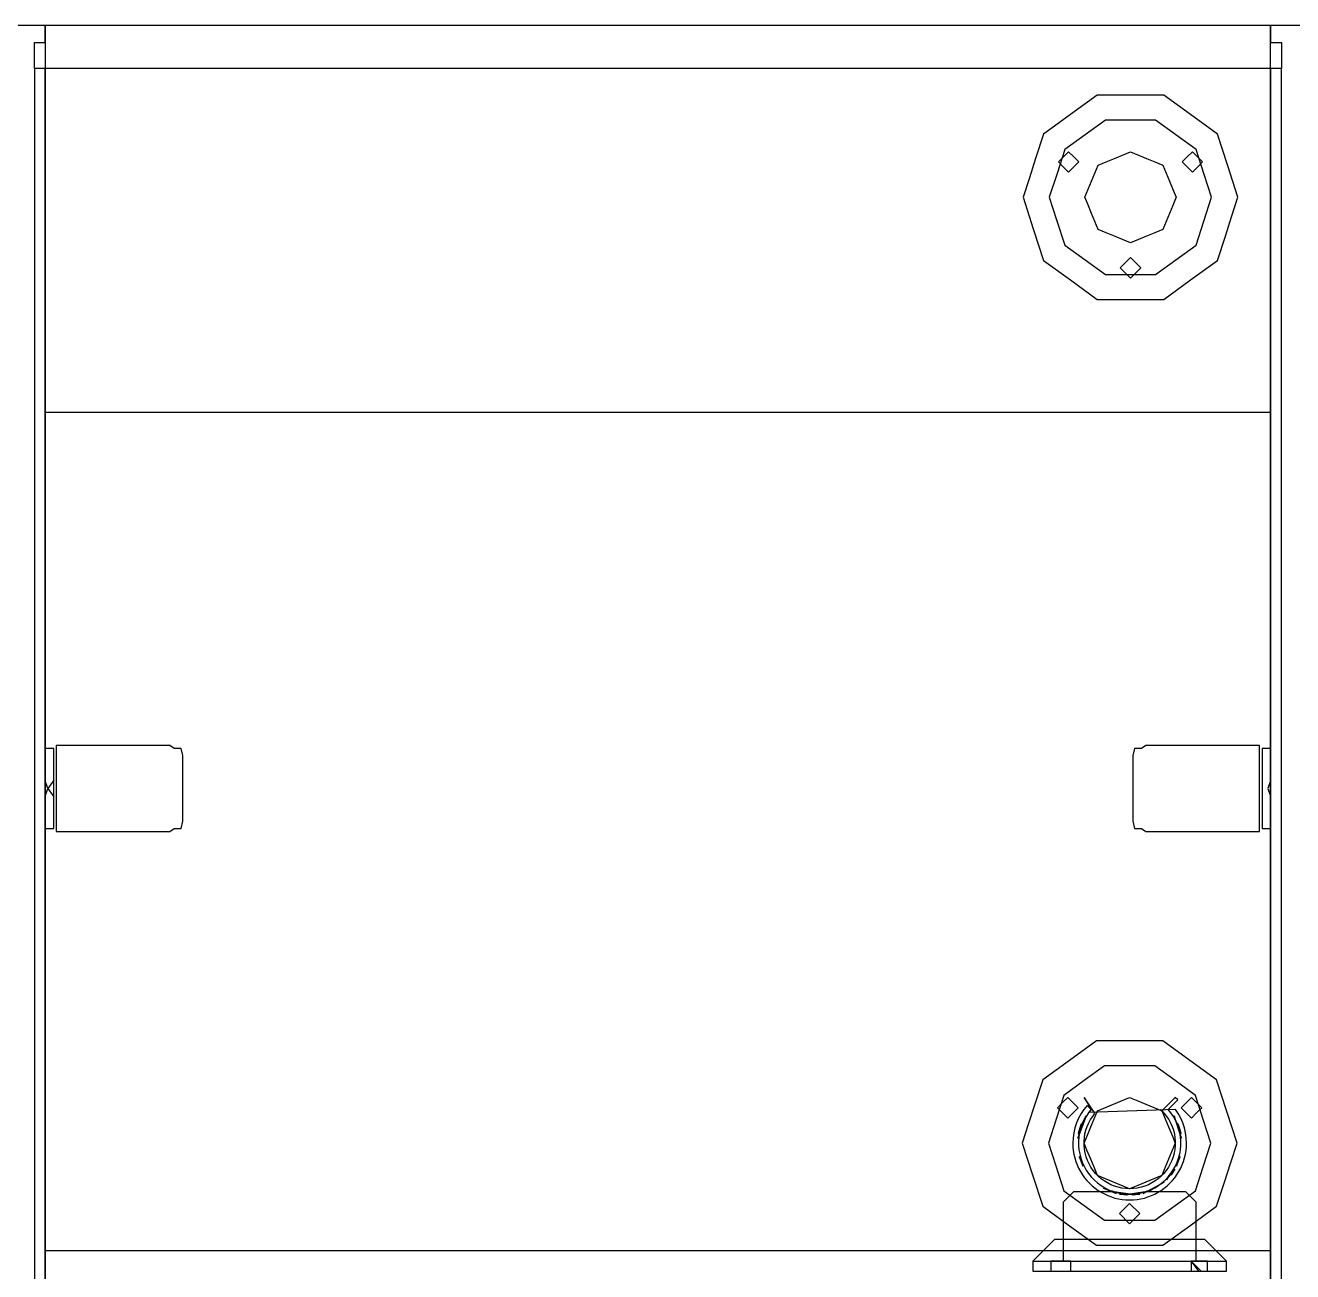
# Model space of a CAD drawing. Extents: x -23.2 to 18.8, y -18.4 to 11.3.
# Drawn here: x -4.4393 to -4.0649, y 0.2249 to 0.5931 of the extents above; entities that cross this region are included whole.
import ezdxf

# ---------------------------------------------------------------- set-up
doc = ezdxf.new("R2010")
doc.units = 0
doc.layers.add('FURNISHINGELEMENT', color=8, linetype='Continuous')

msp = doc.modelspace()

# ---------------------------------------------------------------- linework, layer by layer
at = {"layer": 'FURNISHINGELEMENT'}
for p, q in [((-4.4334, 0.59308, 5.36405), (-4.44293, 0.59308, 5.36405)), ((-4.07145, 0.59308, 5.36405), (-4.4334, 0.59308, 5.36405)), ((-4.4334, 0.59308, 5.36405), (-4.4334, 0.15493, 5.36405)), ((-4.4334, 0.58806, 5.36405), (-4.4334, 0.59308, 5.36405)), ((-4.07145, 0.15493, 5.36405), (-4.07145, 0.59308, 5.36405)), ((-4.07145, 0.59308, 5.36405), (-4.07145, 0.58806, 5.36405)), ((-4.06193, 0.59308, 5.36405), (-4.07145, 0.59308, 5.36405)), ((-4.43658, 0.58038, 5.36405), (-4.43658, 0.58806, 5.36405)), ((-4.43658, 0.58806, 5.36405), (-4.4334, 0.58806, 5.36405)), ((-4.07145, 0.58806, 5.36405), (-4.06828, 0.58806, 5.36405)), ((-4.06828, 0.58806, 5.36405), (-4.06828, 0.58038, 5.36405)), ((-4.4334, 0.58038, 3.55112), (-4.43658, 0.58038, 3.55112)), ((-4.43658, 0.58038, 3.55112), (-4.43658, 0.15493, 3.55112)), ((-4.4334, 0.58038, 5.36405), (-4.43658, 0.58038, 5.36405)), ((-4.07145, 0.58038, 3.55112), (-4.4334, 0.58038, 3.55112)), ((-4.07145, 0.58038, 4.45759), (-4.4334, 0.58038, 4.45759)), ((-4.4334, 0.58038, 4.45759), (-4.4334, 0.47878, 4.45759)), ((-4.07145, 0.58038, 5.05052), (-4.4334, 0.58038, 5.05052)), ((-4.4334, 0.58038, 5.05052), (-4.4334, 0.23113, 5.05052)), ((-4.07145, 0.58038, 3.76385), (-4.4334, 0.58038, 3.76385)), ((-4.4334, 0.58038, 3.76385), (-4.4334, 0.23113, 3.76385)), ((-4.4334, 0.15493, 5.36405), (-4.4334, 0.58038, 5.36405)), ((-4.06828, 0.58038, 3.55112), (-4.07145, 0.58038, 3.55112)), ((-4.06828, 0.58038, 5.36405), (-4.07145, 0.58038, 5.36405)), ((-4.07145, 0.58038, 5.36405), (-4.07145, 0.15493, 5.36405)), ((-4.07145, 0.47878, 4.45759), (-4.07145, 0.58038, 4.45759)), ((-4.07145, 0.23113, 5.05052), (-4.07145, 0.58038, 5.05052)), ((-4.07145, 0.23113, 3.76385), (-4.07145, 0.58038, 3.76385)), ((-4.06828, 0.15493, 3.55112), (-4.06828, 0.58038, 3.55112)), ((-4.12266, 0.57248, 3.5416), (-4.13059, 0.56671, 3.5416)), ((-4.11284, 0.57248, 3.5416), (-4.12266, 0.57248, 3.5416)), ((-4.10303, 0.57248, 3.5416), (-4.11284, 0.57248, 3.5416)), ((-4.0951, 0.56671, 3.5416), (-4.10303, 0.57248, 3.5416)), ((-4.13059, 0.56671, 3.5416), (-4.13853, 0.56095, 3.5416)), ((-4.08716, 0.56095, 3.5416), (-4.0951, 0.56671, 3.5416)), ((-4.12025, 0.56509, 3.46351), (-4.12625, 0.56073, 3.46351)), ((-4.11284, 0.56509, 3.46351), (-4.12025, 0.56509, 3.46351)), ((-4.10544, 0.56509, 3.46351), (-4.11284, 0.56509, 3.46351)), ((-4.09944, 0.56073, 3.46351), (-4.10544, 0.56509, 3.46351)), ((-4.13853, 0.56095, 3.5416), (-4.14085, 0.55379, 3.5416)), ((-4.12625, 0.56073, 3.46351), (-4.13224, 0.55638, 3.46351)), ((-4.09345, 0.55638, 3.46351), (-4.09944, 0.56073, 3.46351)), ((-4.08413, 0.55161, 3.5416), (-4.08716, 0.56095, 3.5416)), ((-4.13224, 0.55638, 3.46351), (-4.13453, 0.54933, 3.46351)), ((-4.13415, 0.55272, 3.5416), (-4.13264, 0.55424, 3.5416)), ((-4.13264, 0.55424, 3.5416), (-4.13112, 0.55575, 3.5416)), ((-4.13112, 0.55575, 3.5416), (-4.1296, 0.55424, 3.5416)), ((-4.1296, 0.55424, 3.5416), (-4.12809, 0.55272, 3.5416)), ((-4.11761, 0.55379, 3.46351), (-4.11523, 0.55477, 3.46351)), ((-4.11523, 0.55477, 3.46351), (-4.11284, 0.55576, 3.46351)), ((-4.11284, 0.55576, 3.46351), (-4.11046, 0.55477, 3.46351)), ((-4.11046, 0.55477, 3.46351), (-4.10808, 0.55379, 3.46351)), ((-4.0976, 0.55272, 3.5416), (-4.09609, 0.55424, 3.5416)), ((-4.09609, 0.55424, 3.5416), (-4.09457, 0.55575, 3.5416)), ((-4.09457, 0.55575, 3.5416), (-4.09305, 0.55424, 3.5416)), ((-4.09104, 0.54898, 3.46351), (-4.09345, 0.55638, 3.46351)), ((-4.09305, 0.55424, 3.5416), (-4.09154, 0.55272, 3.5416)), ((-4.14085, 0.55379, 3.5416), (-4.14272, 0.54804, 3.5416)), ((-4.13264, 0.55121, 3.5416), (-4.13415, 0.55272, 3.5416)), ((-4.13112, 0.54969, 3.5416), (-4.13264, 0.55121, 3.5416)), ((-4.12809, 0.55272, 3.5416), (-4.13112, 0.54969, 3.5416)), ((-4.12336, 0.54943, 3.46351), (-4.12237, 0.55181, 3.46351)), ((-4.12237, 0.55181, 3.46351), (-4.11999, 0.5528, 3.46351)), ((-4.11999, 0.5528, 3.46351), (-4.11761, 0.55379, 3.46351)), ((-4.10808, 0.55379, 3.46351), (-4.1057, 0.5528, 3.46351)), ((-4.1057, 0.5528, 3.46351), (-4.10332, 0.55181, 3.46351)), ((-4.10332, 0.55181, 3.46351), (-4.10233, 0.54943, 3.46351)), ((-4.09457, 0.54969, 3.5416), (-4.0976, 0.55272, 3.5416)), ((-4.09305, 0.55121, 3.5416), (-4.09457, 0.54969, 3.5416)), ((-4.09154, 0.55272, 3.5416), (-4.09305, 0.55121, 3.5416)), ((-4.0811, 0.54228, 3.5416), (-4.08413, 0.55161, 3.5416)), ((-4.14272, 0.54804, 3.5416), (-4.14459, 0.54228, 3.5416)), ((-4.13453, 0.54933, 3.46351), (-4.13682, 0.54228, 3.46351)), ((-4.12533, 0.54467, 3.46351), (-4.12435, 0.54705, 3.46351)), ((-4.12435, 0.54705, 3.46351), (-4.12336, 0.54943, 3.46351)), ((-4.10233, 0.54943, 3.46351), (-4.10134, 0.54705, 3.46351)), ((-4.10134, 0.54705, 3.46351), (-4.10023, 0.54436, 3.46351)), ((-4.08887, 0.54228, 3.46351), (-4.09104, 0.54898, 3.46351)), ((-4.12632, 0.54228, 3.46351), (-4.12533, 0.54467, 3.46351)), ((-4.10023, 0.54436, 3.46351), (-4.09937, 0.54228, 3.46351)), ((-4.14459, 0.54228, 3.5416), (-4.14156, 0.53295, 3.5416)), ((-4.13682, 0.54228, 3.46351), (-4.13465, 0.53559, 3.46351)), ((-4.12546, 0.54021, 3.46351), (-4.12632, 0.54228, 3.46351)), ((-4.12435, 0.53752, 3.46351), (-4.12546, 0.54021, 3.46351)), ((-4.10035, 0.5399, 3.46351), (-4.10134, 0.53752, 3.46351)), ((-4.09937, 0.54228, 3.46351), (-4.10035, 0.5399, 3.46351)), ((-4.09116, 0.53524, 3.46351), (-4.08887, 0.54228, 3.46351)), ((-4.08297, 0.53653, 3.5416), (-4.0811, 0.54228, 3.5416)), ((-4.13465, 0.53559, 3.46351), (-4.13224, 0.52819, 3.46351)), ((-4.12336, 0.53514, 3.46351), (-4.12435, 0.53752, 3.46351)), ((-4.10134, 0.53752, 3.46351), (-4.10233, 0.53514, 3.46351)), ((-4.08483, 0.53078, 3.5416), (-4.08297, 0.53653, 3.5416)), ((-4.14156, 0.53295, 3.5416), (-4.13853, 0.52362, 3.5416)), ((-4.12237, 0.53275, 3.46351), (-4.12336, 0.53514, 3.46351)), ((-4.11999, 0.53177, 3.46351), (-4.12237, 0.53275, 3.46351)), ((-4.11761, 0.53078, 3.46351), (-4.11999, 0.53177, 3.46351)), ((-4.1057, 0.53177, 3.46351), (-4.10808, 0.53078, 3.46351)), ((-4.10332, 0.53275, 3.46351), (-4.1057, 0.53177, 3.46351)), ((-4.10233, 0.53514, 3.46351), (-4.10332, 0.53275, 3.46351)), ((-4.09345, 0.52819, 3.46351), (-4.09116, 0.53524, 3.46351)), ((-4.13224, 0.52819, 3.46351), (-4.12625, 0.52384, 3.46351)), ((-4.11523, 0.52979, 3.46351), (-4.11761, 0.53078, 3.46351)), ((-4.11284, 0.52881, 3.46351), (-4.11523, 0.52979, 3.46351)), ((-4.11046, 0.52979, 3.46351), (-4.11284, 0.52881, 3.46351)), ((-4.10808, 0.53078, 3.46351), (-4.11046, 0.52979, 3.46351)), ((-4.09944, 0.52384, 3.46351), (-4.09345, 0.52819, 3.46351)), ((-4.08716, 0.52362, 3.5416), (-4.08483, 0.53078, 3.5416)), ((-4.11588, 0.52145, 3.5416), (-4.11284, 0.52448, 3.5416)), ((-4.11284, 0.52448, 3.5416), (-4.10981, 0.52145, 3.5416)), ((-4.13853, 0.52362, 3.5416), (-4.13059, 0.51786, 3.5416)), ((-4.12625, 0.52384, 3.46351), (-4.12025, 0.51948, 3.46351)), ((-4.11284, 0.51841, 3.5416), (-4.11588, 0.52145, 3.5416)), ((-4.10981, 0.52145, 3.5416), (-4.11284, 0.51841, 3.5416)), ((-4.10544, 0.51948, 3.46351), (-4.09944, 0.52384, 3.46351)), ((-4.0951, 0.51786, 3.5416), (-4.08716, 0.52362, 3.5416)), ((-4.13059, 0.51786, 3.5416), (-4.12266, 0.51209, 3.5416)), ((-4.12025, 0.51948, 3.46351), (-4.11284, 0.51948, 3.46351)), ((-4.11284, 0.51948, 3.46351), (-4.10544, 0.51948, 3.46351)), ((-4.10303, 0.51209, 3.5416), (-4.0951, 0.51786, 3.5416)), ((-4.12266, 0.51209, 3.5416), (-4.11284, 0.51209, 3.5416)), ((-4.11284, 0.51209, 3.5416), (-4.10303, 0.51209, 3.5416)), ((-4.4334, 0.47878, 4.45759), (-4.07145, 0.47878, 4.45759)), ((-4.43086, 0.37949, 5.01126), (-4.4334, 0.37949, 5.01126)), ((-4.4334, 0.37949, 5.01126), (-4.4334, 0.37738, 5.01213)), ((-4.43086, 0.37738, 5.01213), (-4.43086, 0.37949, 5.01126)), ((-4.42832, 0.38036, 4.94609), (-4.43012, 0.38036, 4.94684)), ((-4.43012, 0.38036, 4.94684), (-4.43012, 0.35496, 4.94684)), ((-4.41046, 0.38036, 4.94609), (-4.42832, 0.38036, 4.94609)), ((-4.40943, 0.38036, 4.94634), (-4.41046, 0.38036, 4.94609)), ((-4.40861, 0.38036, 4.94702), (-4.40943, 0.38036, 4.94634)), ((-4.39656, 0.38036, 4.963), (-4.40861, 0.38036, 4.94702)), ((-4.3953, 0.37949, 4.96468), (-4.39656, 0.38036, 4.963)), ((-4.39323, 0.37949, 4.96313), (-4.3953, 0.37949, 4.96468)), ((-4.39271, 0.37738, 4.96382), (-4.39323, 0.37949, 4.96313)), ((-4.11162, 0.37949, 4.96313), (-4.11215, 0.37738, 4.96382)), ((-4.10956, 0.37949, 4.96468), (-4.11162, 0.37949, 4.96313)), ((-4.1083, 0.38036, 4.963), (-4.10956, 0.37949, 4.96468)), ((-4.09625, 0.38036, 4.94702), (-4.1083, 0.38036, 4.963)), ((-4.09543, 0.38036, 4.94634), (-4.09625, 0.38036, 4.94702)), ((-4.0944, 0.38036, 4.94609), (-4.09543, 0.38036, 4.94634)), ((-4.07654, 0.38036, 4.94609), (-4.0944, 0.38036, 4.94609)), ((-4.07474, 0.38036, 4.94684), (-4.07654, 0.38036, 4.94609)), ((-4.07474, 0.35496, 4.94684), (-4.07474, 0.38036, 4.94684)), ((-4.074, 0.37949, 5.01126), (-4.074, 0.37738, 5.01213)), ((-4.07145, 0.37949, 5.01126), (-4.074, 0.37949, 5.01126)), ((-4.07145, 0.37738, 5.01213), (-4.07145, 0.37949, 5.01126)), ((-4.4334, 0.37738, 5.01213), (-4.4334, 0.35794, 5.01213)), ((-4.43086, 0.35794, 5.01213), (-4.43086, 0.37738, 5.01213)), ((-4.39271, 0.35794, 4.96382), (-4.39271, 0.37738, 4.96382)), ((-4.11215, 0.37738, 4.96382), (-4.11215, 0.35794, 4.96382)), ((-4.074, 0.37738, 5.01213), (-4.074, 0.35794, 5.01213)), ((-4.07145, 0.35794, 5.01213), (-4.07145, 0.37738, 5.01213)), ((-4.43261, 0.36766, 4.9788), (-4.4334, 0.3699, 4.97973)), ((-4.4334, 0.3699, 4.97973), (-4.4334, 0.36924, 4.97922)), ((-4.43261, 0.36766, 4.9788), (-4.4334, 0.3699, 4.97973)), ((-4.4334, 0.3699, 4.97973), (-4.4334, 0.36924, 4.97922)), ((-4.43261, 0.36766, 4.99785), (-4.4334, 0.3699, 4.99878)), ((-4.4334, 0.3699, 4.99878), (-4.4334, 0.36924, 4.99827)), ((-4.43261, 0.36766, 4.99785), (-4.4334, 0.3699, 4.99878)), ((-4.4334, 0.3699, 4.99878), (-4.4334, 0.36924, 4.99827)), ((-4.4334, 0.36924, 4.97922), (-4.4334, 0.36542, 4.97973)), ((-4.4334, 0.36924, 4.97922), (-4.4334, 0.36684, 4.97891)), ((-4.4334, 0.36924, 4.99827), (-4.4334, 0.36542, 4.99878)), ((-4.4334, 0.36924, 4.99827), (-4.4334, 0.36684, 4.99796)), ((-4.4334, 0.36542, 4.97973), (-4.43261, 0.36766, 4.9788)), ((-4.4334, 0.36542, 4.97973), (-4.43261, 0.36766, 4.9788)), ((-4.4334, 0.36542, 4.99878), (-4.43261, 0.36766, 4.99785)), ((-4.4334, 0.36542, 4.99878), (-4.43261, 0.36766, 4.99785)), ((-4.4334, 0.36684, 4.97891), (-4.4334, 0.36607, 4.97922)), ((-4.4334, 0.36684, 4.99796), (-4.4334, 0.36607, 4.99827)), ((-4.43086, 0.37012, 4.97771), (-4.43261, 0.36766, 4.9788)), ((-4.43086, 0.37012, 4.99676), (-4.43261, 0.36766, 4.99785)), ((-4.43261, 0.36766, 4.9788), (-4.43086, 0.3652, 4.97771)), ((-4.43261, 0.36766, 4.99785), (-4.43086, 0.3652, 4.99676)), ((-4.43086, 0.36893, 4.97722), (-4.43086, 0.37012, 4.97771)), ((-4.43086, 0.36893, 4.99627), (-4.43086, 0.37012, 4.99676)), ((-4.43086, 0.36766, 4.97705), (-4.43086, 0.36893, 4.97722)), ((-4.43086, 0.36766, 4.9961), (-4.43086, 0.36893, 4.99627)), ((-4.43086, 0.36639, 4.97722), (-4.43086, 0.36766, 4.97705)), ((-4.43086, 0.36639, 4.99627), (-4.43086, 0.36766, 4.9961)), ((-4.07145, 0.3699, 4.97973), (-4.07224, 0.36766, 4.9788)), ((-4.07145, 0.3699, 4.97973), (-4.07224, 0.36766, 4.9788)), ((-4.07145, 0.3699, 4.99878), (-4.07224, 0.36766, 4.99785)), ((-4.07145, 0.3699, 4.99878), (-4.07224, 0.36766, 4.99785)), ((-4.07224, 0.36766, 4.9788), (-4.07145, 0.36542, 4.97973)), ((-4.07224, 0.36766, 4.9788), (-4.07145, 0.36542, 4.97973)), ((-4.07224, 0.36766, 4.99785), (-4.07145, 0.36542, 4.99878)), ((-4.07224, 0.36766, 4.99785), (-4.07145, 0.36542, 4.99878)), ((-4.07145, 0.36924, 4.97922), (-4.07145, 0.3699, 4.97973)), ((-4.07145, 0.36924, 4.97922), (-4.07145, 0.3699, 4.97973)), ((-4.07145, 0.36924, 4.99827), (-4.07145, 0.3699, 4.99878)), ((-4.07145, 0.36924, 4.99827), (-4.07145, 0.3699, 4.99878)), ((-4.07145, 0.36848, 4.97891), (-4.07145, 0.36924, 4.97922)), ((-4.07145, 0.36848, 4.97891), (-4.07145, 0.36924, 4.97922)), ((-4.07145, 0.36848, 4.99796), (-4.07145, 0.36924, 4.99827)), ((-4.07145, 0.36848, 4.99796), (-4.07145, 0.36924, 4.99827)), ((-4.07145, 0.36684, 4.97891), (-4.07145, 0.36848, 4.97891)), ((-4.07145, 0.36684, 4.97891), (-4.07145, 0.36848, 4.97891)), ((-4.07145, 0.36684, 4.99796), (-4.07145, 0.36848, 4.99796)), ((-4.07145, 0.36684, 4.99796), (-4.07145, 0.36848, 4.99796)), ((-4.07145, 0.36607, 4.97922), (-4.07145, 0.36684, 4.97891)), ((-4.07145, 0.36607, 4.97922), (-4.07145, 0.36684, 4.97891)), ((-4.07145, 0.36607, 4.99827), (-4.07145, 0.36684, 4.99796)), ((-4.07145, 0.36607, 4.99827), (-4.07145, 0.36684, 4.99796)), ((-4.4334, 0.36607, 4.97922), (-4.4334, 0.36542, 4.97973)), ((-4.4334, 0.36607, 4.99827), (-4.4334, 0.36542, 4.99878)), ((-4.43086, 0.3652, 4.97771), (-4.43086, 0.36639, 4.97722)), ((-4.43086, 0.3652, 4.99676), (-4.43086, 0.36639, 4.99627)), ((-4.07145, 0.36542, 4.97973), (-4.07145, 0.36607, 4.97922)), ((-4.07145, 0.36542, 4.97973), (-4.07145, 0.36607, 4.97922)), ((-4.07145, 0.36542, 4.99878), (-4.07145, 0.36607, 4.99827)), ((-4.07145, 0.36542, 4.99878), (-4.07145, 0.36607, 4.99827)), ((-4.4334, 0.35794, 5.01213), (-4.4334, 0.35583, 5.01126)), ((-4.4334, 0.35583, 5.01126), (-4.43086, 0.35583, 5.01126)), ((-4.43086, 0.35583, 5.01126), (-4.43086, 0.35794, 5.01213)), ((-4.39656, 0.35496, 4.963), (-4.3953, 0.35583, 4.96468)), ((-4.3953, 0.35583, 4.96468), (-4.39323, 0.35583, 4.96313)), ((-4.39323, 0.35583, 4.96313), (-4.39271, 0.35794, 4.96382)), ((-4.11215, 0.35794, 4.96382), (-4.11162, 0.35583, 4.96313)), ((-4.11162, 0.35583, 4.96313), (-4.10956, 0.35583, 4.96468)), ((-4.10956, 0.35583, 4.96468), (-4.1083, 0.35496, 4.963)), ((-4.074, 0.35794, 5.01213), (-4.074, 0.35583, 5.01126)), ((-4.074, 0.35583, 5.01126), (-4.07145, 0.35583, 5.01126)), ((-4.07145, 0.35583, 5.01126), (-4.07145, 0.35794, 5.01213)), ((-4.43012, 0.35496, 4.94684), (-4.42832, 0.35496, 4.94609)), ((-4.42832, 0.35496, 4.94609), (-4.41046, 0.35496, 4.94609)), ((-4.41046, 0.35496, 4.94609), (-4.40943, 0.35496, 4.94634)), ((-4.40943, 0.35496, 4.94634), (-4.40861, 0.35496, 4.94702)), ((-4.40861, 0.35496, 4.94702), (-4.39656, 0.35496, 4.963)), ((-4.1083, 0.35496, 4.963), (-4.09625, 0.35496, 4.94702)), ((-4.09625, 0.35496, 4.94702), (-4.09543, 0.35496, 4.94634)), ((-4.09543, 0.35496, 4.94634), (-4.0944, 0.35496, 4.94609)), ((-4.0944, 0.35496, 4.94609), (-4.07654, 0.35496, 4.94609)), ((-4.07654, 0.35496, 4.94609), (-4.07474, 0.35496, 4.94684)), ((-4.1229, 0.29308, 3.5416), (-4.13083, 0.28731, 3.5416)), ((-4.11309, 0.29308, 3.5416), (-4.1229, 0.29308, 3.5416)), ((-4.10328, 0.29308, 3.5416), (-4.11309, 0.29308, 3.5416)), ((-4.09534, 0.28731, 3.5416), (-4.10328, 0.29308, 3.5416)), ((-4.13083, 0.28731, 3.5416), (-4.13877, 0.28155, 3.5416)), ((-4.1205, 0.28569, 3.46351), (-4.12649, 0.28133, 3.46351)), ((-4.11309, 0.28569, 3.46351), (-4.1205, 0.28569, 3.46351)), ((-4.10568, 0.28569, 3.46351), (-4.11309, 0.28569, 3.46351)), ((-4.09968, 0.28133, 3.46351), (-4.10568, 0.28569, 3.46351)), ((-4.0874, 0.28155, 3.5416), (-4.09534, 0.28731, 3.5416)), ((-4.13877, 0.28155, 3.5416), (-4.1411, 0.27439, 3.5416)), ((-4.12649, 0.28133, 3.46351), (-4.13249, 0.27698, 3.46351)), ((-4.09369, 0.27698, 3.46351), (-4.09968, 0.28133, 3.46351)), ((-4.08437, 0.27221, 3.5416), (-4.0874, 0.28155, 3.5416)), ((-4.1411, 0.27439, 3.5416), (-4.14297, 0.26864, 3.5416)), ((-4.13249, 0.27698, 3.46351), (-4.13477, 0.26993, 3.46351)), ((-4.1344, 0.27332, 3.5416), (-4.13288, 0.27484, 3.5416)), ((-4.13288, 0.27181, 3.5416), (-4.1344, 0.27332, 3.5416)), ((-4.13288, 0.27484, 3.5416), (-4.13136, 0.27635, 3.5416)), ((-4.13136, 0.27635, 3.5416), (-4.12985, 0.27484, 3.5416)), ((-4.12833, 0.27332, 3.5416), (-4.13136, 0.27029, 3.5416)), ((-4.12985, 0.27484, 3.5416), (-4.12833, 0.27332, 3.5416)), ((-4.12565, 0.27403, 3.51118), (-4.12661, 0.27285, 3.51118)), ((-4.12334, 0.27169, 3.51393), (-4.12657, 0.27638, 3.51393)), ((-4.12657, 0.27638, 3.51393), (-4.12446, 0.27284, 3.51393)), ((-4.12517, 0.27352, 3.51141), (-4.12565, 0.27403, 3.51118)), ((-4.12467, 0.27305, 3.51163), (-4.12517, 0.27352, 3.51141)), ((-4.12262, 0.27241, 3.46351), (-4.12023, 0.2734, 3.46351)), ((-4.12023, 0.2734, 3.46351), (-4.11785, 0.27439, 3.46351)), ((-4.11785, 0.27439, 3.46351), (-4.11547, 0.27537, 3.46351)), ((-4.11547, 0.27537, 3.46351), (-4.11309, 0.27636, 3.46351)), ((-4.11309, 0.27636, 3.46351), (-4.1107, 0.27537, 3.46351)), ((-4.1107, 0.27537, 3.46351), (-4.10832, 0.27439, 3.46351)), ((-4.10832, 0.27439, 3.46351), (-4.10594, 0.2734, 3.46351)), ((-4.10594, 0.2734, 3.46351), (-4.10356, 0.27241, 3.46351)), ((-4.09961, 0.27638, 3.51393), (-4.10357, 0.27242, 3.51393)), ((-4.10169, 0.27284, 3.51393), (-4.09887, 0.27565, 3.51393)), ((-4.09887, 0.27565, 3.51393), (-4.09961, 0.27638, 3.51393)), ((-4.09784, 0.27332, 3.5416), (-4.09633, 0.27484, 3.5416)), ((-4.09481, 0.27029, 3.5416), (-4.09784, 0.27332, 3.5416)), ((-4.09633, 0.27484, 3.5416), (-4.09481, 0.27635, 3.5416)), ((-4.09481, 0.27635, 3.5416), (-4.0933, 0.27484, 3.5416)), ((-4.09128, 0.26958, 3.46351), (-4.09369, 0.27698, 3.46351)), ((-4.0933, 0.27484, 3.5416), (-4.09178, 0.27332, 3.5416)), ((-4.09178, 0.27332, 3.5416), (-4.0933, 0.27181, 3.5416)), ((-4.13477, 0.26993, 3.46351), (-4.13706, 0.26288, 3.46351)), ((-4.13136, 0.27029, 3.5416), (-4.13288, 0.27181, 3.5416)), ((-4.12818, 0.27024, 3.51118), (-4.12879, 0.26885, 3.51118)), ((-4.12589, 0.2709, 3.51163), (-4.12843, 0.26435, 3.51163)), ((-4.12745, 0.27158, 3.51118), (-4.12818, 0.27024, 3.51118)), ((-4.12661, 0.27285, 3.51118), (-4.12745, 0.27158, 3.51118)), ((-4.12659, 0.26965, 3.51393), (-4.12712, 0.26848, 3.51393)), ((-4.127, 0.26876, 3.51163), (-4.12649, 0.26985, 3.51163)), ((-4.12597, 0.27077, 3.51393), (-4.12659, 0.26965, 3.51393)), ((-4.12649, 0.26985, 3.51163), (-4.12589, 0.2709, 3.51163)), ((-4.12526, 0.27184, 3.51393), (-4.12597, 0.27077, 3.51393)), ((-4.12446, 0.27284, 3.51393), (-4.12526, 0.27184, 3.51393)), ((-4.09957, 0.27285, 3.51118), (-4.12521, 0.2719, 3.51163)), ((-4.12521, 0.2719, 3.51163), (-4.12447, 0.27282, 3.51163)), ((-4.12518, 0.26884, 3.51393), (-4.12463, 0.26984, 3.51393)), ((-4.12447, 0.27282, 3.51163), (-4.12467, 0.27305, 3.51163)), ((-4.12463, 0.26984, 3.51393), (-4.124, 0.27079, 3.51393)), ((-4.12459, 0.26765, 3.46351), (-4.1236, 0.27003, 3.46351)), ((-4.124, 0.27079, 3.51393), (-4.12334, 0.27169, 3.51393)), ((-4.1236, 0.27003, 3.46351), (-4.12262, 0.27241, 3.46351)), ((-4.10357, 0.27242, 3.51393), (-4.10287, 0.27167, 3.51393)), ((-4.10356, 0.27241, 3.46351), (-4.10257, 0.27003, 3.46351)), ((-4.10287, 0.27167, 3.51393), (-4.10216, 0.27078, 3.51393)), ((-4.10257, 0.27003, 3.46351), (-4.10158, 0.26765, 3.46351)), ((-4.10216, 0.27078, 3.51393), (-4.10154, 0.26983, 3.51393)), ((-4.10089, 0.27184, 3.51393), (-4.10169, 0.27284, 3.51393)), ((-4.10154, 0.26983, 3.51393), (-4.10099, 0.26883, 3.51393)), ((-4.10018, 0.27078, 3.51393), (-4.10089, 0.27184, 3.51393)), ((-4.09955, 0.26966, 3.51393), (-4.10018, 0.27078, 3.51393)), ((-4.09994, 0.27092, 3.51163), (-4.09966, 0.26986, 3.51163)), ((-4.09775, 0.26435, 3.51163), (-4.09994, 0.27092, 3.51163)), ((-4.09966, 0.26986, 3.51163), (-4.09914, 0.26877, 3.51163)), ((-4.09872, 0.27158, 3.51118), (-4.09957, 0.27285, 3.51118)), ((-4.09903, 0.26849, 3.51393), (-4.09955, 0.26966, 3.51393)), ((-4.09799, 0.27024, 3.51118), (-4.09872, 0.27158, 3.51118)), ((-4.09739, 0.26885, 3.51118), (-4.09799, 0.27024, 3.51118)), ((-4.0933, 0.27181, 3.5416), (-4.09481, 0.27029, 3.5416)), ((-4.08911, 0.26288, 3.46351), (-4.09128, 0.26958, 3.46351)), ((-4.08134, 0.26288, 3.5416), (-4.08437, 0.27221, 3.5416)), ((-4.14297, 0.26864, 3.5416), (-4.14483, 0.26288, 3.5416)), ((-4.12961, 0.26591, 3.51118), (-4.12981, 0.26441, 3.51118)), ((-4.12926, 0.2674, 3.51118), (-4.12961, 0.26591, 3.51118)), ((-4.12879, 0.26885, 3.51118), (-4.12926, 0.2674, 3.51118)), ((-4.12822, 0.26579, 3.51163), (-4.12744, 0.2685, 3.51163)), ((-4.128, 0.26529, 3.51163), (-4.12822, 0.26579, 3.51163)), ((-4.12786, 0.26603, 3.51393), (-4.12807, 0.26477, 3.51393)), ((-4.12754, 0.26727, 3.51393), (-4.12786, 0.26603, 3.51393)), ((-4.12712, 0.26848, 3.51393), (-4.12754, 0.26727, 3.51393)), ((-4.12744, 0.2685, 3.51163), (-4.127, 0.26876, 3.51163)), ((-4.12628, 0.26561, 3.51393), (-4.12601, 0.26672, 3.51393)), ((-4.12601, 0.26672, 3.51393), (-4.12564, 0.2678, 3.51393)), ((-4.12564, 0.2678, 3.51393), (-4.12518, 0.26884, 3.51393)), ((-4.12558, 0.26527, 3.46351), (-4.12459, 0.26765, 3.46351)), ((-4.10158, 0.26765, 3.46351), (-4.10047, 0.26496, 3.46351)), ((-4.10099, 0.26883, 3.51393), (-4.10053, 0.26778, 3.51393)), ((-4.10053, 0.26778, 3.51393), (-4.10016, 0.26671, 3.51393)), ((-4.10016, 0.26671, 3.51393), (-4.09989, 0.2656, 3.51393)), ((-4.09914, 0.26877, 3.51163), (-4.09873, 0.26848, 3.51163)), ((-4.0986, 0.26728, 3.51393), (-4.09903, 0.26849, 3.51393)), ((-4.09873, 0.26848, 3.51163), (-4.09795, 0.26577, 3.51163)), ((-4.09828, 0.26604, 3.51393), (-4.0986, 0.26728, 3.51393)), ((-4.09807, 0.26478, 3.51393), (-4.09828, 0.26604, 3.51393)), ((-4.09795, 0.26577, 3.51163), (-4.09814, 0.26529, 3.51163)), ((-4.09691, 0.2674, 3.51118), (-4.09739, 0.26885, 3.51118)), ((-4.09657, 0.26591, 3.51118), (-4.09691, 0.2674, 3.51118)), ((-4.09636, 0.26441, 3.51118), (-4.09657, 0.26591, 3.51118)), ((-4.14483, 0.26288, 3.5416), (-4.1418, 0.25355, 3.5416)), ((-4.13706, 0.26288, 3.46351), (-4.13489, 0.25619, 3.46351)), ((-4.12981, 0.26441, 3.51118), (-4.12988, 0.26288, 3.51118)), ((-4.12988, 0.26288, 3.51118), (-4.12985, 0.26179, 3.51118)), ((-4.12843, 0.26435, 3.51163), (-4.128, 0.26529, 3.51163)), ((-4.12807, 0.26477, 3.51393), (-4.12818, 0.26349, 3.51393)), ((-4.12818, 0.26349, 3.51393), (-4.12818, 0.26221, 3.51393)), ((-4.12818, 0.26221, 3.51393), (-4.12806, 0.26093, 3.51393)), ((-4.12656, 0.26288, 3.46351), (-4.12558, 0.26527, 3.46351)), ((-4.12656, 0.26336, 3.51393), (-4.12647, 0.26449, 3.51393)), ((-4.12655, 0.26222, 3.51393), (-4.12656, 0.26336, 3.51393)), ((-4.1257, 0.26081, 3.46351), (-4.12656, 0.26288, 3.46351)), ((-4.12644, 0.26108, 3.51393), (-4.12655, 0.26222, 3.51393)), ((-4.12647, 0.26449, 3.51393), (-4.12628, 0.26561, 3.51393)), ((-4.09961, 0.26288, 3.46351), (-4.1006, 0.2605, 3.46351)), ((-4.10047, 0.26496, 3.46351), (-4.09961, 0.26288, 3.46351)), ((-4.09989, 0.2656, 3.51393), (-4.09971, 0.26448, 3.51393)), ((-4.09963, 0.26221, 3.51393), (-4.09973, 0.26107, 3.51393)), ((-4.09971, 0.26448, 3.51393), (-4.09962, 0.26334, 3.51393)), ((-4.09962, 0.26334, 3.51393), (-4.09963, 0.26221, 3.51393)), ((-4.09814, 0.26529, 3.51163), (-4.09775, 0.26435, 3.51163)), ((-4.09808, 0.26094, 3.51393), (-4.09797, 0.26222, 3.51393)), ((-4.09796, 0.2635, 3.51393), (-4.09807, 0.26478, 3.51393)), ((-4.09797, 0.26222, 3.51393), (-4.09796, 0.2635, 3.51393)), ((-4.09629, 0.26288, 3.51118), (-4.09636, 0.26441, 3.51118)), ((-4.09633, 0.26179, 3.51118), (-4.09629, 0.26288, 3.51118)), ((-4.0914, 0.25584, 3.46351), (-4.08911, 0.26288, 3.46351)), ((-4.08321, 0.25713, 3.5416), (-4.08134, 0.26288, 3.5416)), ((-4.12985, 0.26179, 3.51118), (-4.12974, 0.26069, 3.51118)), ((-4.12974, 0.26069, 3.51118), (-4.12956, 0.25961, 3.51118)), ((-4.12956, 0.25961, 3.51118), (-4.12931, 0.25854, 3.51118)), ((-4.12931, 0.25854, 3.51118), (-4.12899, 0.25749, 3.51118)), ((-4.12806, 0.26093, 3.51393), (-4.12785, 0.25967, 3.51393)), ((-4.12728, 0.25771, 3.51163), (-4.12797, 0.2589, 3.51163)), ((-4.12797, 0.2589, 3.51163), (-4.12691, 0.25607, 3.51163)), ((-4.12785, 0.25967, 3.51393), (-4.12752, 0.25843, 3.51393)), ((-4.12752, 0.25843, 3.51393), (-4.12709, 0.25722, 3.51393)), ((-4.12624, 0.25996, 3.51393), (-4.12644, 0.26108, 3.51393)), ((-4.12595, 0.25886, 3.51393), (-4.12624, 0.25996, 3.51393)), ((-4.12556, 0.25779, 3.51393), (-4.12595, 0.25886, 3.51393)), ((-4.12459, 0.25812, 3.46351), (-4.1257, 0.26081, 3.46351)), ((-4.1006, 0.2605, 3.46351), (-4.10158, 0.25812, 3.46351)), ((-4.10023, 0.25885, 3.51393), (-4.10061, 0.25778, 3.51393)), ((-4.09993, 0.25995, 3.51393), (-4.10023, 0.25885, 3.51393)), ((-4.09973, 0.26107, 3.51393), (-4.09993, 0.25995, 3.51393)), ((-4.09927, 0.25607, 3.51163), (-4.0982, 0.2589, 3.51163)), ((-4.09905, 0.25723, 3.51393), (-4.09862, 0.25844, 3.51393)), ((-4.0982, 0.2589, 3.51163), (-4.09886, 0.25771, 3.51163)), ((-4.09862, 0.25844, 3.51393), (-4.09829, 0.25968, 3.51393)), ((-4.09829, 0.25968, 3.51393), (-4.09808, 0.26094, 3.51393)), ((-4.09718, 0.25749, 3.51118), (-4.09687, 0.25854, 3.51118)), ((-4.09687, 0.25854, 3.51118), (-4.09662, 0.25961, 3.51118)), ((-4.09662, 0.25961, 3.51118), (-4.09644, 0.26069, 3.51118)), ((-4.09644, 0.26069, 3.51118), (-4.09633, 0.26179, 3.51118)), ((-4.13489, 0.25619, 3.46351), (-4.13249, 0.24879, 3.46351)), ((-4.12899, 0.25749, 3.51118), (-4.1286, 0.25646, 3.51118)), ((-4.1286, 0.25646, 3.51118), (-4.12815, 0.25546, 3.51118)), ((-4.12815, 0.25546, 3.51118), (-4.12763, 0.25449, 3.51118)), ((-4.12691, 0.25607, 3.51163), (-4.12728, 0.25771, 3.51163)), ((-4.12709, 0.25722, 3.51393), (-4.12656, 0.25605, 3.51393)), ((-4.12656, 0.25605, 3.51393), (-4.12593, 0.25493, 3.51393)), ((-4.12593, 0.25493, 3.51393), (-4.12521, 0.25387, 3.51393)), ((-4.12509, 0.25676, 3.51393), (-4.12556, 0.25779, 3.51393)), ((-4.12453, 0.25577, 3.51393), (-4.12509, 0.25676, 3.51393)), ((-4.1236, 0.25574, 3.46351), (-4.12459, 0.25812, 3.46351)), ((-4.12389, 0.25483, 3.51393), (-4.12453, 0.25577, 3.51393)), ((-4.12317, 0.25394, 3.51393), (-4.12389, 0.25483, 3.51393)), ((-4.12262, 0.25335, 3.46351), (-4.1236, 0.25574, 3.46351)), ((-4.10257, 0.25574, 3.46351), (-4.10356, 0.25335, 3.46351)), ((-4.10229, 0.25482, 3.51393), (-4.10301, 0.25393, 3.51393)), ((-4.10158, 0.25812, 3.46351), (-4.10257, 0.25574, 3.46351)), ((-4.10165, 0.25576, 3.51393), (-4.10229, 0.25482, 3.51393)), ((-4.10219, 0.25199, 3.51163), (-4.09974, 0.25518, 3.51163)), ((-4.10109, 0.25675, 3.51393), (-4.10165, 0.25576, 3.51393)), ((-4.10061, 0.25778, 3.51393), (-4.10109, 0.25675, 3.51393)), ((-4.10092, 0.25388, 3.51393), (-4.1002, 0.25494, 3.51393)), ((-4.09974, 0.25518, 3.51163), (-4.10086, 0.2535, 3.51163)), ((-4.1002, 0.25494, 3.51393), (-4.09958, 0.25606, 3.51393)), ((-4.09958, 0.25606, 3.51393), (-4.09905, 0.25723, 3.51393)), ((-4.09886, 0.25771, 3.51163), (-4.09927, 0.25607, 3.51163)), ((-4.09854, 0.25449, 3.51118), (-4.09802, 0.25546, 3.51118)), ((-4.09802, 0.25546, 3.51118), (-4.09757, 0.25646, 3.51118)), ((-4.09757, 0.25646, 3.51118), (-4.09718, 0.25749, 3.51118)), ((-4.09369, 0.24879, 3.46351), (-4.0914, 0.25584, 3.46351)), ((-4.08508, 0.25138, 3.5416), (-4.08321, 0.25713, 3.5416)), ((-4.1418, 0.25355, 3.5416), (-4.13877, 0.24422, 3.5416)), ((-4.12763, 0.25449, 3.51118), (-4.12705, 0.25355, 3.51118)), ((-4.12705, 0.25355, 3.51118), (-4.12641, 0.25266, 3.51118)), ((-4.12641, 0.25266, 3.51118), (-4.12571, 0.25181, 3.51118)), ((-4.12571, 0.25181, 3.51118), (-4.12496, 0.25101, 3.51118)), ((-4.12521, 0.25387, 3.51393), (-4.12441, 0.25288, 3.51393)), ((-4.12496, 0.25101, 3.51118), (-4.12416, 0.25026, 3.51118)), ((-4.12441, 0.25288, 3.51393), (-4.12352, 0.25195, 3.51393)), ((-4.12352, 0.25195, 3.51393), (-4.12256, 0.25111, 3.51393)), ((-4.12238, 0.25312, 3.51393), (-4.12317, 0.25394, 3.51393)), ((-4.12023, 0.25237, 3.46351), (-4.12262, 0.25335, 3.46351)), ((-4.12256, 0.25111, 3.51393), (-4.12152, 0.25035, 3.51393)), ((-4.12152, 0.25237, 3.51393), (-4.12238, 0.25312, 3.51393)), ((-4.12061, 0.2517, 3.51393), (-4.12152, 0.25237, 3.51393)), ((-4.11964, 0.25111, 3.51393), (-4.12061, 0.2517, 3.51393)), ((-4.11785, 0.25138, 3.46351), (-4.12023, 0.25237, 3.46351)), ((-4.11862, 0.25059, 3.51393), (-4.11964, 0.25111, 3.51393)), ((-4.11547, 0.25039, 3.46351), (-4.11785, 0.25138, 3.46351)), ((-4.10832, 0.25138, 3.46351), (-4.1107, 0.25039, 3.46351)), ((-4.1091, 0.248, 3.51163), (-4.10293, 0.2513, 3.51163)), ((-4.10594, 0.25237, 3.46351), (-4.10832, 0.25138, 3.46351)), ((-4.10655, 0.2511, 3.51393), (-4.10757, 0.25059, 3.51393)), ((-4.10558, 0.25169, 3.51393), (-4.10655, 0.2511, 3.51393)), ((-4.10356, 0.25335, 3.46351), (-4.10594, 0.25237, 3.46351)), ((-4.10466, 0.25237, 3.51393), (-4.10558, 0.25169, 3.51393)), ((-4.1038, 0.25312, 3.51393), (-4.10466, 0.25237, 3.51393)), ((-4.10461, 0.25035, 3.51393), (-4.10358, 0.25112, 3.51393)), ((-4.10293, 0.2513, 3.51163), (-4.1044, 0.2505, 3.51163)), ((-4.10301, 0.25393, 3.51393), (-4.1038, 0.25312, 3.51393)), ((-4.10358, 0.25112, 3.51393), (-4.10262, 0.25196, 3.51393)), ((-4.10262, 0.25196, 3.51393), (-4.10173, 0.25289, 3.51393)), ((-4.10149, 0.25317, 3.51163), (-4.10219, 0.25199, 3.51163)), ((-4.10201, 0.25026, 3.51118), (-4.10121, 0.25101, 3.51118)), ((-4.10173, 0.25289, 3.51393), (-4.10092, 0.25388, 3.51393)), ((-4.10086, 0.2535, 3.51163), (-4.10149, 0.25317, 3.51163)), ((-4.10121, 0.25101, 3.51118), (-4.10046, 0.25181, 3.51118)), ((-4.10046, 0.25181, 3.51118), (-4.09976, 0.25266, 3.51118)), ((-4.09976, 0.25266, 3.51118), (-4.09854, 0.25449, 3.51118)), ((-4.0874, 0.24422, 3.5416), (-4.08508, 0.25138, 3.5416)), ((-4.12968, 0.24847, 3.51393), (-4.13268, 0.24547, 3.51393)), ((-4.13249, 0.24879, 3.46351), (-4.12649, 0.24444, 3.46351)), ((-4.11762, 0.24847, 3.51393), (-4.12968, 0.24847, 3.51393)), ((-4.12416, 0.25026, 3.51118), (-4.12331, 0.24956, 3.51118)), ((-4.12331, 0.24956, 3.51118), (-4.12242, 0.24892, 3.51118)), ((-4.12242, 0.24892, 3.51118), (-4.12148, 0.24834, 3.51118)), ((-4.12152, 0.25035, 3.51393), (-4.12043, 0.24968, 3.51393)), ((-4.12148, 0.24834, 3.51118), (-4.11951, 0.24737, 3.51118)), ((-4.11898, 0.24865, 3.51163), (-4.12079, 0.24954, 3.51163)), ((-4.12079, 0.24954, 3.51163), (-4.11708, 0.248, 3.51163)), ((-4.12043, 0.24968, 3.51393), (-4.11929, 0.2491, 3.51393)), ((-4.11951, 0.24737, 3.51118), (-4.11849, 0.24698, 3.51118)), ((-4.11929, 0.2491, 3.51393), (-4.1181, 0.24862, 3.51393)), ((-4.11824, 0.24868, 3.51163), (-4.11898, 0.24865, 3.51163)), ((-4.11756, 0.25017, 3.51393), (-4.11862, 0.25059, 3.51393)), ((-4.11708, 0.248, 3.51163), (-4.11824, 0.24868, 3.51163)), ((-4.1181, 0.24862, 3.51393), (-4.11687, 0.24825, 3.51393)), ((-4.11307, 0.24777, 3.51393), (-4.11762, 0.24847, 3.51393)), ((-4.11647, 0.24984, 3.51393), (-4.11756, 0.25017, 3.51393)), ((-4.11687, 0.24825, 3.51393), (-4.11562, 0.24798, 3.51393)), ((-4.11536, 0.2496, 3.51393), (-4.11647, 0.24984, 3.51393)), ((-4.1141, 0.24751, 3.51163), (-4.11609, 0.24777, 3.51163)), ((-4.11609, 0.24777, 3.51163), (-4.11008, 0.24777, 3.51163)), ((-4.11562, 0.24798, 3.51393), (-4.11435, 0.24782, 3.51393)), ((-4.11309, 0.24941, 3.46351), (-4.11547, 0.25039, 3.46351)), ((-4.11423, 0.24946, 3.51393), (-4.11536, 0.2496, 3.51393)), ((-4.11435, 0.24782, 3.51393), (-4.11307, 0.24776, 3.51393)), ((-4.11309, 0.24941, 3.51393), (-4.11423, 0.24946, 3.51393)), ((-4.11307, 0.24776, 3.51163), (-4.1141, 0.24751, 3.51163)), ((-4.1107, 0.25039, 3.46351), (-4.11309, 0.24941, 3.46351)), ((-4.11196, 0.24946, 3.51393), (-4.11309, 0.24941, 3.51393)), ((-4.10852, 0.24847, 3.51393), (-4.11307, 0.24777, 3.51393)), ((-4.11307, 0.24776, 3.51393), (-4.11179, 0.24782, 3.51393)), ((-4.11208, 0.24751, 3.51163), (-4.11307, 0.24776, 3.51163)), ((-4.11008, 0.24777, 3.51163), (-4.11208, 0.24751, 3.51163)), ((-4.11083, 0.2496, 3.51393), (-4.11196, 0.24946, 3.51393)), ((-4.11179, 0.24782, 3.51393), (-4.11051, 0.24798, 3.51393)), ((-4.10971, 0.24984, 3.51393), (-4.11083, 0.2496, 3.51393)), ((-4.11051, 0.24798, 3.51393), (-4.10926, 0.24825, 3.51393)), ((-4.10862, 0.25017, 3.51393), (-4.10971, 0.24984, 3.51393)), ((-4.10926, 0.24825, 3.51393), (-4.10804, 0.24863, 3.51393)), ((-4.1079, 0.24868, 3.51163), (-4.1091, 0.248, 3.51163)), ((-4.10757, 0.25059, 3.51393), (-4.10862, 0.25017, 3.51393)), ((-4.09646, 0.24847, 3.51393), (-4.10852, 0.24847, 3.51393)), ((-4.10804, 0.24863, 3.51393), (-4.10685, 0.2491, 3.51393)), ((-4.10719, 0.24865, 3.51163), (-4.1079, 0.24868, 3.51163)), ((-4.10769, 0.24698, 3.51118), (-4.10666, 0.24737, 3.51118)), ((-4.10551, 0.24979, 3.51163), (-4.10719, 0.24865, 3.51163)), ((-4.10685, 0.2491, 3.51393), (-4.1057, 0.24968, 3.51393)), ((-4.10666, 0.24737, 3.51118), (-4.10566, 0.24782, 3.51118)), ((-4.1057, 0.24968, 3.51393), (-4.10461, 0.25035, 3.51393)), ((-4.10566, 0.24782, 3.51118), (-4.10469, 0.24834, 3.51118)), ((-4.1044, 0.2505, 3.51163), (-4.10551, 0.24979, 3.51163)), ((-4.10469, 0.24834, 3.51118), (-4.10376, 0.24892, 3.51118)), ((-4.10376, 0.24892, 3.51118), (-4.10286, 0.24956, 3.51118)), ((-4.10286, 0.24956, 3.51118), (-4.10201, 0.25026, 3.51118)), ((-4.09968, 0.24444, 3.46351), (-4.09369, 0.24879, 3.46351)), ((-4.09346, 0.24547, 3.51393), (-4.09646, 0.24847, 3.51393)), ((-4.13877, 0.24422, 3.5416), (-4.13083, 0.23846, 3.5416)), ((-4.13268, 0.24547, 3.51393), (-4.13268, 0.22803, 3.51393)), ((-4.12649, 0.24444, 3.46351), (-4.1205, 0.24008, 3.46351)), ((-4.11849, 0.24698, 3.51118), (-4.11743, 0.24666, 3.51118)), ((-4.11743, 0.24666, 3.51118), (-4.11636, 0.24641, 3.51118)), ((-4.11636, 0.24641, 3.51118), (-4.11528, 0.24623, 3.51118)), ((-4.11612, 0.24205, 3.5416), (-4.11309, 0.24508, 3.5416)), ((-4.11528, 0.24623, 3.51118), (-4.11419, 0.24613, 3.51118)), ((-4.11419, 0.24613, 3.51118), (-4.11309, 0.24609, 3.51118)), ((-4.11309, 0.24609, 3.51118), (-4.11199, 0.24613, 3.51118)), ((-4.11309, 0.24508, 3.5416), (-4.11005, 0.24205, 3.5416)), ((-4.11199, 0.24613, 3.51118), (-4.1109, 0.24623, 3.51118)), ((-4.1109, 0.24623, 3.51118), (-4.10981, 0.24641, 3.51118)), ((-4.10981, 0.24641, 3.51118), (-4.10874, 0.24666, 3.51118)), ((-4.10874, 0.24666, 3.51118), (-4.10769, 0.24698, 3.51118)), ((-4.10568, 0.24008, 3.46351), (-4.09968, 0.24444, 3.46351)), ((-4.09534, 0.23846, 3.5416), (-4.0874, 0.24422, 3.5416)), ((-4.09346, 0.22803, 3.51393), (-4.09346, 0.24547, 3.51393)), ((-4.1205, 0.24008, 3.46351), (-4.11309, 0.24008, 3.46351)), ((-4.11309, 0.23901, 3.5416), (-4.11612, 0.24205, 3.5416)), ((-4.11005, 0.24205, 3.5416), (-4.11309, 0.23901, 3.5416)), ((-4.11309, 0.24008, 3.46351), (-4.10568, 0.24008, 3.46351)), ((-4.13083, 0.23846, 3.5416), (-4.1229, 0.23269, 3.5416)), ((-4.10328, 0.23269, 3.5416), (-4.09534, 0.23846, 3.5416)), ((-4.13529, 0.23438, 3.52597), (-4.14164, 0.22803, 3.52597)), ((-4.13529, 0.23438, 3.48134), (-4.14164, 0.22803, 3.48134)), ((-4.09084, 0.23438, 3.52597), (-4.13529, 0.23438, 3.52597)), ((-4.09084, 0.23438, 3.48134), (-4.13529, 0.23438, 3.48134)), ((-4.1229, 0.23269, 3.5416), (-4.11309, 0.23269, 3.5416)), ((-4.11309, 0.23269, 3.5416), (-4.10328, 0.23269, 3.5416)), ((-4.08449, 0.22803, 3.52597), (-4.09084, 0.23438, 3.52597)), ((-4.08449, 0.22803, 3.48134), (-4.09084, 0.23438, 3.48134)), ((-4.4334, 0.23113, 5.05052), (-4.07145, 0.23113, 5.05052)), ((-4.4334, 0.23113, 3.76385), (-4.07145, 0.23113, 3.76385)), ((-4.14164, 0.22803, 3.52597), (-4.14164, 0.22503, 3.52597)), ((-4.14164, 0.22803, 3.48134), (-4.08449, 0.22803, 3.48134)), ((-4.14164, 0.22503, 3.52597), (-4.08449, 0.22503, 3.52597)), ((-4.13339, 0.22803, 3.48784), (-4.13637, 0.22803, 3.49082)), ((-4.13637, 0.22803, 3.49082), (-4.13637, 0.22503, 3.49082)), ((-4.13637, 0.22503, 3.49082), (-4.13339, 0.22503, 3.48784)), ((-4.13042, 0.22803, 3.49082), (-4.13339, 0.22803, 3.48784)), ((-4.13339, 0.22503, 3.48784), (-4.13042, 0.22503, 3.49082)), ((-4.13268, 0.22803, 3.51393), (-4.09346, 0.22803, 3.51393)), ((-4.13042, 0.22503, 3.49082), (-4.13042, 0.22803, 3.49082)), ((-4.09431, 0.22803, 3.48817), (-4.09494, 0.22803, 3.48866)), ((-4.09494, 0.22803, 3.48866), (-4.09125, 0.22803, 3.48817)), ((-4.09431, 0.22803, 3.48817), (-4.09494, 0.22803, 3.48866)), ((-4.09494, 0.22803, 3.48866), (-4.09199, 0.22503, 3.48787)), ((-4.09431, 0.22803, 3.48817), (-4.09494, 0.22803, 3.48866)), ((-4.09494, 0.22803, 3.48866), (-4.09278, 0.22503, 3.48776)), ((-4.09431, 0.22803, 3.48817), (-4.09494, 0.22803, 3.48866)), ((-4.09494, 0.22803, 3.48866), (-4.09494, 0.22503, 3.48866)), ((-4.09494, 0.22503, 3.48866), (-4.09431, 0.22503, 3.48817)), ((-4.09278, 0.22803, 3.48776), (-4.09431, 0.22803, 3.48817)), ((-4.09278, 0.22803, 3.48776), (-4.09431, 0.22803, 3.48817)), ((-4.09278, 0.22803, 3.48776), (-4.09431, 0.22803, 3.48817)), ((-4.09278, 0.22803, 3.48776), (-4.09431, 0.22803, 3.48817)), ((-4.09431, 0.22503, 3.48817), (-4.09278, 0.22503, 3.48776)), ((-4.09199, 0.22803, 3.48787), (-4.09278, 0.22803, 3.48776)), ((-4.09199, 0.22803, 3.48787), (-4.09278, 0.22803, 3.48776)), ((-4.09199, 0.22803, 3.48787), (-4.09278, 0.22803, 3.48776)), ((-4.09199, 0.22803, 3.48787), (-4.09278, 0.22803, 3.48776)), ((-4.09278, 0.22503, 3.48776), (-4.09199, 0.22503, 3.48787)), ((-4.09278, 0.22503, 3.48776), (-4.09199, 0.22503, 3.48787)), ((-4.09125, 0.22803, 3.48817), (-4.09199, 0.22803, 3.48787)), ((-4.09125, 0.22803, 3.48817), (-4.09199, 0.22803, 3.48787)), ((-4.09125, 0.22803, 3.48817), (-4.09199, 0.22803, 3.48787)), ((-4.09125, 0.22803, 3.48817), (-4.09199, 0.22803, 3.48787)), ((-4.09199, 0.22503, 3.48787), (-4.09125, 0.22503, 3.48817)), ((-4.09199, 0.22503, 3.48787), (-4.09125, 0.22503, 3.48817)), ((-4.09199, 0.22503, 3.48787), (-4.09125, 0.22503, 3.48817)), ((-4.09062, 0.22803, 3.48866), (-4.09125, 0.22803, 3.48817)), ((-4.09062, 0.22803, 3.48866), (-4.09125, 0.22803, 3.48817)), ((-4.09062, 0.22803, 3.48866), (-4.09125, 0.22803, 3.48817)), ((-4.09125, 0.22503, 3.48817), (-4.09062, 0.22503, 3.48866)), ((-4.09125, 0.22503, 3.48817), (-4.09062, 0.22503, 3.48866)), ((-4.09125, 0.22503, 3.48817), (-4.09062, 0.22503, 3.48866)), ((-4.09013, 0.22803, 3.48929), (-4.09062, 0.22803, 3.48866)), ((-4.09013, 0.22803, 3.48929), (-4.09062, 0.22803, 3.48866)), ((-4.09013, 0.22803, 3.48929), (-4.09062, 0.22803, 3.48866)), ((-4.09062, 0.22503, 3.48866), (-4.09013, 0.22503, 3.48929)), ((-4.09062, 0.22503, 3.48866), (-4.09013, 0.22503, 3.48929)), ((-4.09062, 0.22503, 3.48866), (-4.09013, 0.22503, 3.48929)), ((-4.09013, 0.22503, 3.48929), (-4.09013, 0.22803, 3.48929)), ((-4.09013, 0.22503, 3.48929), (-4.09013, 0.22803, 3.48929)), ((-4.09013, 0.22503, 3.48929), (-4.09013, 0.22803, 3.48929)), ((-4.08449, 0.22503, 3.52597), (-4.08449, 0.22803, 3.52597))]:
    msp.add_line(p, q, dxfattribs=at)

doc.saveas('drawing.dxf')
